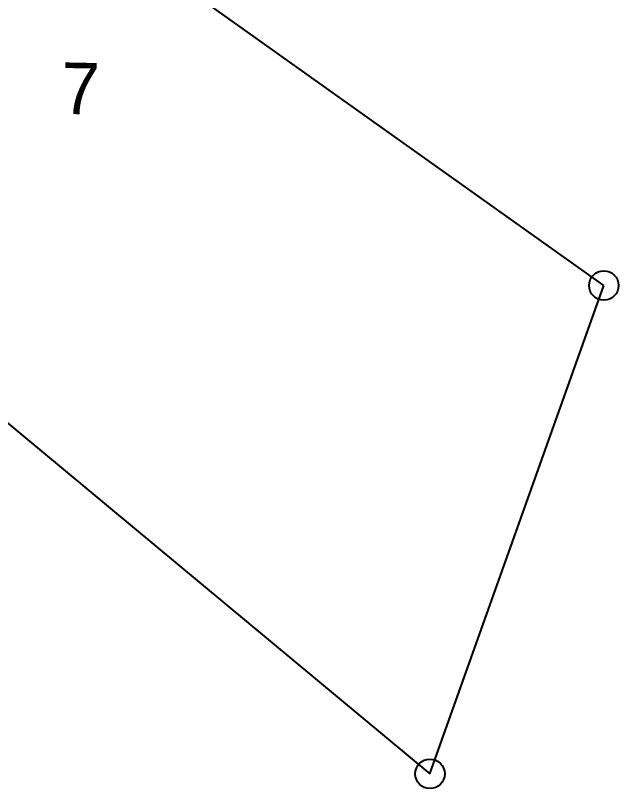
# Model space of a CAD drawing. Header units: metres. Extents: x 279543 to 281633, y 2052141 to 2055998.
# Drawn here: x 281549.4 to 281632.6, y 2052365 to 2052471.5 of the extents above; entities that cross this region are included whole.
import ezdxf
from ezdxf.enums import TextEntityAlignment as Align

# ---------------------------------------------------------------- set-up
doc = ezdxf.new("R2010")
doc.units = ezdxf.units.M
doc.layers.add('POLY_PARCEL', color=6, linetype='Continuous')
doc.layers.add('TEXT_PARCEL', color=7, linetype='Continuous')
doc.styles.add('TEXT_MAP', font='')
doc.styles.get('TEXT_MAP').set_extended_font_data('Kruti Dev 050')

# ---------------------------------------------------------------- blocks, each defined once
blk = doc.blocks.new('GHNN')
for centre in [(281630.55, 2052434.34), (281606.57, 2052367.07)]:
    blk.add_circle(centre, 2.03)
at = {"layer": 'POLY_PARCEL'}
for p, q in [((281630.55, 2052434.34), (281470.26, 2052548.46)), ((281518.58, 2052440.04), (281606.57, 2052367.07)), ((281606.57, 2052367.07), (281630.55, 2052434.34))]:
    blk.add_line(p, q, dxfattribs=at)
at = {"layer": 'TEXT_PARCEL', "style": 'TEXT_MAP'}
blk.add_text('7', height=7.1, rotation=358.9024, dxfattribs=at).set_placement((281558.32, 2052457.94), align=Align.CENTER)

msp = doc.modelspace()

# ---------------------------------------------------------------- block references
msp.add_blockref('GHNN', (0, 0))

doc.saveas('drawing.dxf')
